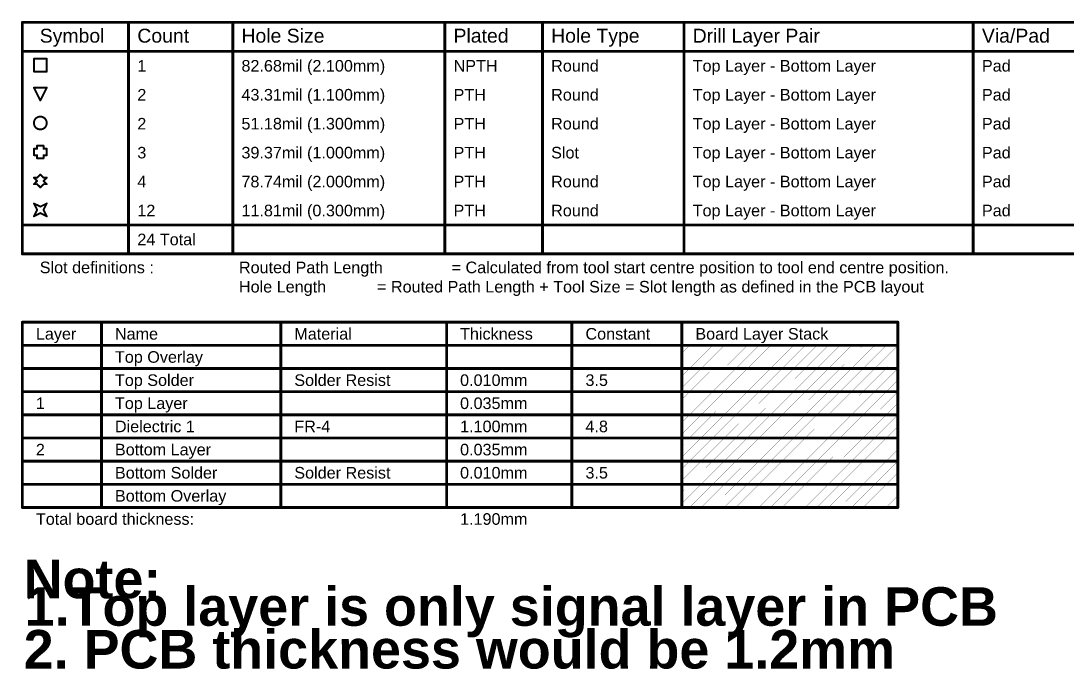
# Model space of a CAD drawing. Header units: inches. Extents: x -5 to 433, y -20 to 71.
# Drawn here: x 100.3 to 238.1, y -20.1 to 65.2 of the extents above; entities that cross this region are included whole.
import ezdxf

# ---------------------------------------------------------------- set-up
doc = ezdxf.new("R2010")
doc.units = ezdxf.units.IN
doc.layers.add('Drill Drawing', color=1, linetype='Continuous')
doc.layers.add('Fabrication', color=76, linetype='Continuous')
doc.styles.add('Arial', font='', dxfattribs={"height": 0.2})
doc.styles.add('Arial_Bold', font='', dxfattribs={"height": 0.2})
doc.styles.get('Arial').set_extended_font_data('Arial')
doc.styles.get('Arial_Bold').set_extended_font_data('Arial', bold=True)

msp = doc.modelspace()

# ---------------------------------------------------------------- linework, layer by layer
at = {"layer": 'Drill Drawing'}
for points, const_width in [([(100.52, 65), (432.96, 65)], 0.381), ([(100.52, 34.52), (100.52, 65)], 0.381), ([(114.51, 34.52), (114.51, 65)], 0.381), ([(128.23, 34.52), (128.23, 65)], 0.381), ([(156.16, 34.52), (156.16, 65)], 0.381), ([(169.01, 34.52), (169.01, 65)], 0.381), ([(187.64, 34.52), (187.64, 65)], 0.381), ([(225.73, 34.52), (225.73, 65)], 0.381), ([(100.52, 61.19), (432.96, 61.19)], 0.381), ([(102.04, 60.21), (103.73, 60.21)], 0.254), ([(102.04, 58.52), (102.04, 60.21)], 0.254), ([(103.73, 58.52), (103.73, 60.21)], 0.254), ([(102.04, 58.52), (103.73, 58.52)], 0.254), ([(102.04, 56.4), (103.73, 56.4)], 0.254), ([(102.04, 56.4), (102.89, 54.71)], 0.254), ([(102.89, 54.71), (103.73, 56.4)], 0.254), ([(102.04, 47.51), (102.04, 48.36)], 0.254), ([(102.04, 48.36), (102.46, 48.36)], 0.254), ([(102.46, 48.36), (102.46, 48.78)], 0.254), ([(102.46, 48.78), (103.31, 48.78)], 0.254), ([(103.31, 48.36), (103.31, 48.78)], 0.254), ([(103.31, 48.36), (103.73, 48.36)], 0.254), ([(103.73, 47.51), (103.73, 48.36)], 0.254), ([(102.04, 47.51), (102.46, 47.51)], 0.254), ([(102.46, 47.09), (102.46, 47.51)], 0.254), ([(102.46, 47.09), (103.31, 47.09)], 0.254), ([(103.31, 47.51), (103.73, 47.51)], 0.254), ([(103.31, 47.09), (103.31, 47.51)], 0.254), ([(102.04, 44.55), (102.46, 44.13)], 0.254), ([(102.04, 44.55), (102.46, 44.55)], 0.254), ([(102.04, 43.7), (102.46, 44.13)], 0.254), ([(102.46, 44.55), (102.89, 44.97)], 0.254), ([(102.89, 44.97), (103.31, 44.55)], 0.254), ([(103.31, 44.55), (103.73, 44.55)], 0.254), ([(103.31, 44.13), (103.73, 44.55)], 0.254), ([(103.31, 44.13), (103.73, 43.7)], 0.254), ([(102.04, 43.7), (102.46, 43.7)], 0.254), ([(102.46, 43.7), (102.89, 43.28)], 0.254), ([(102.89, 43.28), (103.31, 43.7)], 0.254), ([(103.31, 43.7), (103.73, 43.7)], 0.254), ([(102.04, 41.16), (102.89, 40.74)], 0.254), ([(102.04, 41.16), (102.46, 40.32)], 0.254), ([(102.04, 39.47), (102.46, 40.32)], 0.254), ([(102.04, 39.47), (102.89, 39.89)], 0.254), ([(102.89, 40.74), (103.73, 41.16)], 0.254), ([(102.89, 39.89), (103.73, 39.47)], 0.254), ([(103.31, 40.32), (103.73, 41.16)], 0.254), ([(103.31, 40.32), (103.73, 39.47)], 0.254), ([(100.52, 38.33), (432.96, 38.33)], 0.381), ([(100.52, 34.52), (432.96, 34.52)], 0.381)]:
    msp.add_lwpolyline(points, dxfattribs=dict(at, const_width=const_width))
for points, const_width in [([(100.43, 65, 1), (100.62, 65, 1)], 0.191), ([(100.43, 65, 1), (100.62, 65, 1)], 0.191), ([(114.42, 65, 1), (114.61, 65, 1)], 0.191), ([(128.13, 65, 1), (128.32, 65, 1)], 0.191), ([(156.06, 65, 1), (156.25, 65, 1)], 0.191), ([(168.91, 65, 1), (169.1, 65, 1)], 0.191), ([(187.55, 65, 1), (187.74, 65, 1)], 0.191), ([(225.64, 65, 1), (225.83, 65, 1)], 0.191), ([(100.43, 61.19, 1), (100.62, 61.19, 1)], 0.191), ([(101.98, 60.21, 1), (102.1, 60.21, 1)], 0.127), ([(101.98, 60.21, 1), (102.1, 60.21, 1)], 0.127), ([(103.67, 60.21, 1), (103.8, 60.21, 1)], 0.127), ([(103.67, 60.21, 1), (103.8, 60.21, 1)], 0.127), ([(101.98, 58.52, 1), (102.1, 58.52, 1)], 0.127), ([(101.98, 58.52, 1), (102.1, 58.52, 1)], 0.127), ([(103.67, 58.52, 1), (103.8, 58.52, 1)], 0.127), ([(103.67, 58.52, 1), (103.8, 58.52, 1)], 0.127), ([(101.98, 56.4, 1), (102.1, 56.4, 1)], 0.127), ([(101.98, 56.4, 1), (102.1, 56.4, 1)], 0.127), ([(103.67, 56.4, 1), (103.8, 56.4, 1)], 0.127), ([(103.67, 56.4, 1), (103.8, 56.4, 1)], 0.127), ([(102.82, 54.71, 1), (102.95, 54.71, 1)], 0.127), ([(102.82, 54.71, 1), (102.95, 54.71, 1)], 0.127), ([(103.73, 51.75, 1), (102.04, 51.75, 1)], 0.254), ([(101.98, 51.75, 1), (102.1, 51.75, 1)], 0.127), ([(103.67, 51.75, 1), (103.8, 51.75, 1)], 0.127), ([(101.98, 48.36, 1), (102.1, 48.36, 1)], 0.127), ([(101.98, 48.36, 1), (102.1, 48.36, 1)], 0.127), ([(102.4, 48.78, 1), (102.53, 48.78, 1)], 0.127), ([(102.4, 48.78, 1), (102.53, 48.78, 1)], 0.127), ([(102.4, 48.36, 1), (102.53, 48.36, 1)], 0.127), ([(102.4, 48.36, 1), (102.53, 48.36, 1)], 0.127), ([(103.25, 48.78, 1), (103.37, 48.78, 1)], 0.127), ([(103.25, 48.78, 1), (103.37, 48.78, 1)], 0.127), ([(103.25, 48.36, 1), (103.37, 48.36, 1)], 0.127), ([(103.25, 48.36, 1), (103.37, 48.36, 1)], 0.127), ([(103.67, 48.36, 1), (103.8, 48.36, 1)], 0.127), ([(103.67, 48.36, 1), (103.8, 48.36, 1)], 0.127), ([(101.98, 47.51, 1), (102.1, 47.51, 1)], 0.127), ([(101.98, 47.51, 1), (102.1, 47.51, 1)], 0.127), ([(102.4, 47.51, 1), (102.53, 47.51, 1)], 0.127), ([(102.4, 47.51, 1), (102.53, 47.51, 1)], 0.127), ([(102.4, 47.09, 1), (102.53, 47.09, 1)], 0.127), ([(102.4, 47.09, 1), (102.53, 47.09, 1)], 0.127), ([(103.25, 47.51, 1), (103.37, 47.51, 1)], 0.127), ([(103.25, 47.51, 1), (103.37, 47.51, 1)], 0.127), ([(103.25, 47.09, 1), (103.37, 47.09, 1)], 0.127), ([(103.25, 47.09, 1), (103.37, 47.09, 1)], 0.127), ([(103.67, 47.51, 1), (103.8, 47.51, 1)], 0.127), ([(103.67, 47.51, 1), (103.8, 47.51, 1)], 0.127), ([(101.98, 44.55, 1), (102.1, 44.55, 1)], 0.127), ([(101.98, 44.55, 1), (102.1, 44.55, 1)], 0.127), ([(102.4, 44.55, 1), (102.53, 44.55, 1)], 0.127), ([(102.4, 44.55, 1), (102.53, 44.55, 1)], 0.127), ([(102.4, 44.13, 1), (102.53, 44.13, 1)], 0.127), ([(102.4, 44.13, 1), (102.53, 44.13, 1)], 0.127), ([(102.82, 44.97, 1), (102.95, 44.97, 1)], 0.127), ([(102.82, 44.97, 1), (102.95, 44.97, 1)], 0.127), ([(103.25, 44.55, 1), (103.37, 44.55, 1)], 0.127), ([(103.25, 44.55, 1), (103.37, 44.55, 1)], 0.127), ([(103.25, 44.13, 1), (103.37, 44.13, 1)], 0.127), ([(103.25, 44.13, 1), (103.37, 44.13, 1)], 0.127), ([(103.67, 44.55, 1), (103.8, 44.55, 1)], 0.127), ([(103.67, 44.55, 1), (103.8, 44.55, 1)], 0.127), ([(101.98, 43.7, 1), (102.1, 43.7, 1)], 0.127), ([(101.98, 43.7, 1), (102.1, 43.7, 1)], 0.127), ([(102.4, 43.7, 1), (102.53, 43.7, 1)], 0.127), ([(102.4, 43.7, 1), (102.53, 43.7, 1)], 0.127), ([(102.82, 43.28, 1), (102.95, 43.28, 1)], 0.127), ([(102.82, 43.28, 1), (102.95, 43.28, 1)], 0.127), ([(103.25, 43.7, 1), (103.37, 43.7, 1)], 0.127), ([(103.25, 43.7, 1), (103.37, 43.7, 1)], 0.127), ([(103.67, 43.7, 1), (103.8, 43.7, 1)], 0.127), ([(103.67, 43.7, 1), (103.8, 43.7, 1)], 0.127), ([(101.98, 41.16, 1), (102.1, 41.16, 1)], 0.127), ([(101.98, 41.16, 1), (102.1, 41.16, 1)], 0.127), ([(102.4, 40.32, 1), (102.53, 40.32, 1)], 0.127), ([(102.4, 40.32, 1), (102.53, 40.32, 1)], 0.127), ([(102.82, 40.74, 1), (102.95, 40.74, 1)], 0.127), ([(102.82, 40.74, 1), (102.95, 40.74, 1)], 0.127), ([(102.82, 39.89, 1), (102.95, 39.89, 1)], 0.127), ([(102.82, 39.89, 1), (102.95, 39.89, 1)], 0.127), ([(103.25, 40.32, 1), (103.37, 40.32, 1)], 0.127), ([(103.25, 40.32, 1), (103.37, 40.32, 1)], 0.127), ([(103.67, 41.16, 1), (103.8, 41.16, 1)], 0.127), ([(103.67, 41.16, 1), (103.8, 41.16, 1)], 0.127), ([(101.98, 39.47, 1), (102.1, 39.47, 1)], 0.127), ([(101.98, 39.47, 1), (102.1, 39.47, 1)], 0.127), ([(103.67, 39.47, 1), (103.8, 39.47, 1)], 0.127), ([(103.67, 39.47, 1), (103.8, 39.47, 1)], 0.127), ([(100.43, 38.33, 1), (100.62, 38.33, 1)], 0.191), ([(100.43, 34.52, 1), (100.62, 34.52, 1)], 0.191), ([(100.43, 34.52, 1), (100.62, 34.52, 1)], 0.191), ([(114.42, 34.52, 1), (114.61, 34.52, 1)], 0.191), ([(128.13, 34.52, 1), (128.32, 34.52, 1)], 0.191), ([(156.06, 34.52, 1), (156.25, 34.52, 1)], 0.191), ([(168.91, 34.52, 1), (169.1, 34.52, 1)], 0.191), ([(187.55, 34.52, 1), (187.74, 34.52, 1)], 0.191), ([(225.64, 34.52, 1), (225.83, 34.52, 1)], 0.191)]:
    msp.add_lwpolyline(points, format="xyb", close=True, dxfattribs=dict(at, const_width=const_width))
at = {"layer": 'Fabrication'}
for points, const_width in [([(100.52, 25.53), (215.81, 25.53)], 0.381), ([(100.52, 1.14), (100.52, 25.53)], 0.381), ([(110.93, 1.14), (110.93, 25.53)], 0.381), ([(134.55, 1.14), (134.55, 25.53)], 0.381), ([(156.39, 1.14), (156.39, 25.53)], 0.381), ([(172.89, 1.14), (172.89, 25.53)], 0.381), ([(187.37, 1.14), (187.37, 25.53)], 0.381), ([(215.81, 1.14), (215.81, 25.53)], 0.381), ([(100.52, 22.48), (215.81, 22.48)], 0.381), ([(187.37, 19.95), (189.9, 22.48)], 0.0254), ([(187.37, 21.47), (188.37, 22.48)], 0.0254), ([(188.37, 19.43), (191.42, 22.48)], 0.0254), ([(189.9, 19.43), (192.95, 22.48)], 0.0254), ([(191.42, 19.43), (194.47, 22.48)], 0.0254), ([(192.95, 19.43), (195.99, 22.48)], 0.0254), ([(194.47, 19.43), (197.52, 22.48)], 0.0254), ([(195.99, 19.43), (199.04, 22.48)], 0.0254), ([(197.52, 19.43), (200.57, 22.48)], 0.0254), ([(199.04, 19.43), (202.09, 22.48)], 0.0254), ([(200.57, 19.43), (203.61, 22.48)], 0.0254), ([(202.09, 19.43), (205.14, 22.48)], 0.0254), ([(203.61, 19.43), (206.66, 22.48)], 0.0254), ([(205.14, 19.43), (208.19, 22.48)], 0.0254), ([(206.66, 19.43), (209.71, 22.48)], 0.0254), ([(208.19, 19.43), (211.23, 22.48)], 0.0254), ([(209.71, 19.43), (212.76, 22.48)], 0.0254), ([(211.23, 19.43), (214.28, 22.48)], 0.0254), ([(212.76, 19.43), (215.81, 22.48)], 0.0254), ([(214.28, 19.43), (215.81, 20.95)], 0.0254), ([(100.52, 19.43), (110.93, 19.43)], 0.381), ([(110.93, 19.43), (134.55, 19.43)], 0.381), ([(134.55, 19.43), (156.39, 19.43)], 0.381), ([(156.39, 19.43), (172.89, 19.43)], 0.381), ([(172.89, 19.43), (187.37, 19.43)], 0.381), ([(187.37, 19.43), (215.81, 19.43)], 0.381), ([(187.37, 16.9), (189.9, 19.43)], 0.0254), ([(187.37, 18.42), (188.37, 19.43)], 0.0254), ([(188.37, 16.38), (191.42, 19.43)], 0.0254), ([(189.9, 16.38), (192.95, 19.43)], 0.0254), ([(191.42, 16.38), (194.47, 19.43)], 0.0254), ([(192.95, 16.38), (195.99, 19.43)], 0.0254), ([(194.47, 16.38), (197.52, 19.43)], 0.0254), ([(195.99, 16.38), (199.04, 19.43)], 0.0254), ([(197.52, 16.38), (200.57, 19.43)], 0.0254), ([(199.04, 16.38), (202.09, 19.43)], 0.0254), ([(200.57, 16.38), (203.61, 19.43)], 0.0254), ([(202.09, 16.38), (205.14, 19.43)], 0.0254), ([(203.61, 16.38), (206.66, 19.43)], 0.0254), ([(205.14, 16.38), (208.19, 19.43)], 0.0254), ([(206.66, 16.38), (209.71, 19.43)], 0.0254), ([(208.19, 16.38), (211.23, 19.43)], 0.0254), ([(209.71, 16.38), (212.76, 19.43)], 0.0254), ([(211.23, 16.38), (214.28, 19.43)], 0.0254), ([(212.76, 16.38), (215.81, 19.43)], 0.0254), ([(214.28, 16.38), (215.81, 17.91)], 0.0254), ([(100.52, 16.38), (110.93, 16.38)], 0.381), ([(110.93, 16.38), (134.55, 16.38)], 0.381), ([(134.55, 16.38), (156.39, 16.38)], 0.381), ([(156.39, 16.38), (172.89, 16.38)], 0.381), ([(172.89, 16.38), (187.37, 16.38)], 0.381), ([(187.37, 16.38), (215.81, 16.38)], 0.381), ([(187.37, 13.85), (189.9, 16.38)], 0.0254), ([(187.37, 15.38), (188.37, 16.38)], 0.0254), ([(188.37, 13.34), (191.42, 16.38)], 0.0254), ([(189.9, 13.34), (192.95, 16.38)], 0.0254), ([(191.42, 13.34), (194.47, 16.38)], 0.0254), ([(192.95, 13.34), (195.99, 16.38)], 0.0254), ([(194.47, 13.34), (197.52, 16.38)], 0.0254), ([(195.99, 13.34), (199.04, 16.38)], 0.0254), ([(197.52, 13.34), (200.57, 16.38)], 0.0254), ([(199.04, 13.34), (202.09, 16.38)], 0.0254), ([(200.57, 13.34), (203.61, 16.38)], 0.0254), ([(202.09, 13.34), (205.14, 16.38)], 0.0254), ([(203.61, 13.34), (206.66, 16.38)], 0.0254), ([(205.14, 13.34), (208.19, 16.38)], 0.0254), ([(206.66, 13.34), (209.71, 16.38)], 0.0254), ([(208.19, 13.34), (211.23, 16.38)], 0.0254), ([(209.71, 13.34), (212.76, 16.38)], 0.0254), ([(211.23, 13.34), (214.28, 16.38)], 0.0254), ([(212.76, 13.34), (215.81, 16.38)], 0.0254), ([(214.28, 13.34), (215.81, 14.86)], 0.0254), ([(100.52, 13.34), (110.93, 13.34)], 0.381), ([(110.93, 13.34), (134.55, 13.34)], 0.381), ([(134.55, 13.34), (156.39, 13.34)], 0.381), ([(156.39, 13.34), (172.89, 13.34)], 0.381), ([(172.89, 13.34), (187.37, 13.34)], 0.381), ([(187.37, 13.34), (215.81, 13.34)], 0.381), ([(187.37, 10.8), (189.9, 13.34)], 0.0254), ([(187.37, 12.33), (188.37, 13.34)], 0.0254), ([(188.37, 10.29), (191.42, 13.34)], 0.0254), ([(189.9, 10.29), (192.95, 13.34)], 0.0254), ([(191.42, 10.29), (194.47, 13.34)], 0.0254), ([(192.95, 10.29), (195.99, 13.34)], 0.0254), ([(194.47, 10.29), (197.52, 13.34)], 0.0254), ([(195.99, 10.29), (199.04, 13.34)], 0.0254), ([(197.52, 10.29), (200.57, 13.34)], 0.0254), ([(199.04, 10.29), (202.09, 13.34)], 0.0254), ([(200.57, 10.29), (203.61, 13.34)], 0.0254), ([(202.09, 10.29), (205.14, 13.34)], 0.0254), ([(203.61, 10.29), (206.66, 13.34)], 0.0254), ([(205.14, 10.29), (208.19, 13.34)], 0.0254), ([(206.66, 10.29), (209.71, 13.34)], 0.0254), ([(208.19, 10.29), (211.23, 13.34)], 0.0254), ([(209.71, 10.29), (212.76, 13.34)], 0.0254), ([(211.23, 10.29), (214.28, 13.34)], 0.0254), ([(212.76, 10.29), (215.81, 13.34)], 0.0254), ([(214.28, 10.29), (215.81, 11.81)], 0.0254), ([(100.52, 10.29), (110.93, 10.29)], 0.381), ([(110.93, 10.29), (134.55, 10.29)], 0.381), ([(134.55, 10.29), (156.39, 10.29)], 0.381), ([(156.39, 10.29), (172.89, 10.29)], 0.381), ([(172.89, 10.29), (187.37, 10.29)], 0.381), ([(187.37, 10.29), (215.81, 10.29)], 0.381), ([(187.37, 7.76), (189.9, 10.29)], 0.0254), ([(187.37, 9.28), (188.37, 10.29)], 0.0254), ([(188.37, 7.24), (191.42, 10.29)], 0.0254), ([(189.9, 7.24), (192.95, 10.29)], 0.0254), ([(191.42, 7.24), (194.47, 10.29)], 0.0254), ([(192.95, 7.24), (195.99, 10.29)], 0.0254), ([(194.47, 7.24), (197.52, 10.29)], 0.0254), ([(195.99, 7.24), (199.04, 10.29)], 0.0254), ([(197.52, 7.24), (200.57, 10.29)], 0.0254), ([(199.04, 7.24), (202.09, 10.29)], 0.0254), ([(200.57, 7.24), (203.61, 10.29)], 0.0254), ([(202.09, 7.24), (205.14, 10.29)], 0.0254), ([(203.61, 7.24), (206.66, 10.29)], 0.0254), ([(205.14, 7.24), (208.19, 10.29)], 0.0254), ([(206.66, 7.24), (209.71, 10.29)], 0.0254), ([(208.19, 7.24), (211.23, 10.29)], 0.0254), ([(209.71, 7.24), (212.76, 10.29)], 0.0254), ([(211.23, 7.24), (214.28, 10.29)], 0.0254), ([(212.76, 7.24), (215.81, 10.29)], 0.0254), ([(214.28, 7.24), (215.81, 8.76)], 0.0254), ([(100.52, 7.24), (110.93, 7.24)], 0.381), ([(110.93, 7.24), (134.55, 7.24)], 0.381), ([(134.55, 7.24), (156.39, 7.24)], 0.381), ([(156.39, 7.24), (172.89, 7.24)], 0.381), ([(172.89, 7.24), (187.37, 7.24)], 0.381), ([(187.37, 7.24), (215.81, 7.24)], 0.381), ([(187.37, 4.71), (189.9, 7.24)], 0.0254), ([(187.37, 6.23), (188.37, 7.24)], 0.0254), ([(188.37, 4.19), (191.42, 7.24)], 0.0254), ([(189.9, 4.19), (192.95, 7.24)], 0.0254), ([(191.42, 4.19), (194.47, 7.24)], 0.0254), ([(192.95, 4.19), (195.99, 7.24)], 0.0254), ([(194.47, 4.19), (197.52, 7.24)], 0.0254), ([(195.99, 4.19), (199.04, 7.24)], 0.0254), ([(197.52, 4.19), (200.57, 7.24)], 0.0254), ([(199.04, 4.19), (202.09, 7.24)], 0.0254), ([(200.57, 4.19), (203.61, 7.24)], 0.0254), ([(202.09, 4.19), (205.14, 7.24)], 0.0254), ([(203.61, 4.19), (206.66, 7.24)], 0.0254), ([(205.14, 4.19), (208.19, 7.24)], 0.0254), ([(206.66, 4.19), (209.71, 7.24)], 0.0254), ([(208.19, 4.19), (211.23, 7.24)], 0.0254), ([(209.71, 4.19), (212.76, 7.24)], 0.0254), ([(211.23, 4.19), (214.28, 7.24)], 0.0254), ([(212.76, 4.19), (215.81, 7.24)], 0.0254), ([(214.28, 4.19), (215.81, 5.71)], 0.0254), ([(100.52, 4.19), (110.93, 4.19)], 0.381), ([(110.93, 4.19), (134.55, 4.19)], 0.381), ([(134.55, 4.19), (156.39, 4.19)], 0.381), ([(156.39, 4.19), (172.89, 4.19)], 0.381), ([(172.89, 4.19), (187.37, 4.19)], 0.381), ([(187.37, 4.19), (215.81, 4.19)], 0.381), ([(187.37, 1.66), (189.9, 4.19)], 0.0254), ([(187.37, 3.18), (188.37, 4.19)], 0.0254), ([(188.37, 1.14), (191.42, 4.19)], 0.0254), ([(189.9, 1.14), (192.95, 4.19)], 0.0254), ([(191.42, 1.14), (194.47, 4.19)], 0.0254), ([(192.95, 1.14), (195.99, 4.19)], 0.0254), ([(194.47, 1.14), (197.52, 4.19)], 0.0254), ([(195.99, 1.14), (199.04, 4.19)], 0.0254), ([(197.52, 1.14), (200.57, 4.19)], 0.0254), ([(199.04, 1.14), (202.09, 4.19)], 0.0254), ([(200.57, 1.14), (203.61, 4.19)], 0.0254), ([(202.09, 1.14), (205.14, 4.19)], 0.0254), ([(203.61, 1.14), (206.66, 4.19)], 0.0254), ([(205.14, 1.14), (208.19, 4.19)], 0.0254), ([(206.66, 1.14), (209.71, 4.19)], 0.0254), ([(208.19, 1.14), (211.23, 4.19)], 0.0254), ([(209.71, 1.14), (212.76, 4.19)], 0.0254), ([(211.23, 1.14), (214.28, 4.19)], 0.0254), ([(212.76, 1.14), (215.81, 4.19)], 0.0254), ([(214.28, 1.14), (215.81, 2.67)], 0.0254), ([(100.52, 1.14), (110.93, 1.14)], 0.381), ([(110.93, 1.14), (134.55, 1.14)], 0.381), ([(134.55, 1.14), (156.39, 1.14)], 0.381), ([(156.39, 1.14), (172.89, 1.14)], 0.381), ([(172.89, 1.14), (187.37, 1.14)], 0.381), ([(187.37, 1.14), (215.81, 1.14)], 0.381)]:
    msp.add_lwpolyline(points, dxfattribs=dict(at, const_width=const_width))
for points, const_width in [([(100.43, 25.53, 1), (100.62, 25.53, 1)], 0.191), ([(100.43, 25.53, 1), (100.62, 25.53, 1)], 0.191), ([(110.84, 25.53, 1), (111.03, 25.53, 1)], 0.191), ([(134.45, 25.53, 1), (134.64, 25.53, 1)], 0.191), ([(156.29, 25.53, 1), (156.48, 25.53, 1)], 0.191), ([(172.8, 25.53, 1), (172.99, 25.53, 1)], 0.191), ([(187.27, 25.53, 1), (187.46, 25.53, 1)], 0.191), ([(215.71, 25.53, 1), (215.9, 25.53, 1)], 0.191), ([(215.71, 25.53, 1), (215.9, 25.53, 1)], 0.191), ([(100.43, 22.48, 1), (100.62, 22.48, 1)], 0.191), ([(188.37, 22.48, 1), (188.38, 22.48, 1)], 0.0127), ([(189.89, 22.48, 1), (189.9, 22.48, 1)], 0.0127), ([(191.42, 22.48, 1), (191.43, 22.48, 1)], 0.0127), ([(192.94, 22.48, 1), (192.95, 22.48, 1)], 0.0127), ([(194.46, 22.48, 1), (194.48, 22.48, 1)], 0.0127), ([(195.99, 22.48, 1), (196, 22.48, 1)], 0.0127), ([(197.51, 22.48, 1), (197.52, 22.48, 1)], 0.0127), ([(199.04, 22.48, 1), (199.05, 22.48, 1)], 0.0127), ([(200.56, 22.48, 1), (200.57, 22.48, 1)], 0.0127), ([(202.08, 22.48, 1), (202.1, 22.48, 1)], 0.0127), ([(203.61, 22.48, 1), (203.62, 22.48, 1)], 0.0127), ([(205.13, 22.48, 1), (205.14, 22.48, 1)], 0.0127), ([(206.66, 22.48, 1), (206.67, 22.48, 1)], 0.0127), ([(208.18, 22.48, 1), (208.19, 22.48, 1)], 0.0127), ([(209.7, 22.48, 1), (209.72, 22.48, 1)], 0.0127), ([(211.23, 22.48, 1), (211.24, 22.48, 1)], 0.0127), ([(212.75, 22.48, 1), (212.76, 22.48, 1)], 0.0127), ([(214.28, 22.48, 1), (214.29, 22.48, 1)], 0.0127), ([(215.71, 22.48, 1), (215.9, 22.48, 1)], 0.191), ([(215.8, 22.48, 1), (215.81, 22.48, 1)], 0.0127), ([(187.36, 21.47, 1), (187.37, 21.47, 1)], 0.0127), ([(215.8, 20.95, 1), (215.81, 20.95, 1)], 0.0127), ([(100.43, 19.43, 1), (100.62, 19.43, 1)], 0.191), ([(110.84, 19.43, 1), (111.03, 19.43, 1)], 0.191), ([(110.84, 19.43, 1), (111.03, 19.43, 1)], 0.191), ([(134.45, 19.43, 1), (134.64, 19.43, 1)], 0.191), ([(134.45, 19.43, 1), (134.64, 19.43, 1)], 0.191), ([(156.29, 19.43, 1), (156.48, 19.43, 1)], 0.191), ([(156.29, 19.43, 1), (156.48, 19.43, 1)], 0.191), ([(172.8, 19.43, 1), (172.99, 19.43, 1)], 0.191), ([(172.8, 19.43, 1), (172.99, 19.43, 1)], 0.191), ([(187.27, 19.43, 1), (187.46, 19.43, 1)], 0.191), ([(187.27, 19.43, 1), (187.46, 19.43, 1)], 0.191), ([(187.36, 19.95, 1), (187.37, 19.95, 1)], 0.0127), ([(188.37, 19.43, 1), (188.38, 19.43, 1)], 0.0127), ([(188.37, 19.43, 1), (188.38, 19.43, 1)], 0.0127), ([(189.89, 19.43, 1), (189.9, 19.43, 1)], 0.0127), ([(189.89, 19.43, 1), (189.9, 19.43, 1)], 0.0127), ([(191.42, 19.43, 1), (191.43, 19.43, 1)], 0.0127), ([(191.42, 19.43, 1), (191.43, 19.43, 1)], 0.0127), ([(192.94, 19.43, 1), (192.95, 19.43, 1)], 0.0127), ([(192.94, 19.43, 1), (192.95, 19.43, 1)], 0.0127), ([(194.46, 19.43, 1), (194.48, 19.43, 1)], 0.0127), ([(194.46, 19.43, 1), (194.48, 19.43, 1)], 0.0127), ([(195.99, 19.43, 1), (196, 19.43, 1)], 0.0127), ([(195.99, 19.43, 1), (196, 19.43, 1)], 0.0127), ([(197.51, 19.43, 1), (197.52, 19.43, 1)], 0.0127), ([(197.51, 19.43, 1), (197.52, 19.43, 1)], 0.0127), ([(199.04, 19.43, 1), (199.05, 19.43, 1)], 0.0127), ([(199.04, 19.43, 1), (199.05, 19.43, 1)], 0.0127), ([(200.56, 19.43, 1), (200.57, 19.43, 1)], 0.0127), ([(200.56, 19.43, 1), (200.57, 19.43, 1)], 0.0127), ([(202.08, 19.43, 1), (202.1, 19.43, 1)], 0.0127), ([(202.08, 19.43, 1), (202.1, 19.43, 1)], 0.0127), ([(203.61, 19.43, 1), (203.62, 19.43, 1)], 0.0127), ([(203.61, 19.43, 1), (203.62, 19.43, 1)], 0.0127), ([(205.13, 19.43, 1), (205.14, 19.43, 1)], 0.0127), ([(205.13, 19.43, 1), (205.14, 19.43, 1)], 0.0127), ([(206.66, 19.43, 1), (206.67, 19.43, 1)], 0.0127), ([(206.66, 19.43, 1), (206.67, 19.43, 1)], 0.0127), ([(208.18, 19.43, 1), (208.19, 19.43, 1)], 0.0127), ([(208.18, 19.43, 1), (208.19, 19.43, 1)], 0.0127), ([(209.7, 19.43, 1), (209.72, 19.43, 1)], 0.0127), ([(209.7, 19.43, 1), (209.72, 19.43, 1)], 0.0127), ([(211.23, 19.43, 1), (211.24, 19.43, 1)], 0.0127), ([(211.23, 19.43, 1), (211.24, 19.43, 1)], 0.0127), ([(212.75, 19.43, 1), (212.76, 19.43, 1)], 0.0127), ([(212.75, 19.43, 1), (212.76, 19.43, 1)], 0.0127), ([(214.28, 19.43, 1), (214.29, 19.43, 1)], 0.0127), ([(214.28, 19.43, 1), (214.29, 19.43, 1)], 0.0127), ([(215.71, 19.43, 1), (215.9, 19.43, 1)], 0.191), ([(215.8, 19.43, 1), (215.81, 19.43, 1)], 0.0127), ([(187.36, 18.42, 1), (187.37, 18.42, 1)], 0.0127), ([(215.8, 17.91, 1), (215.81, 17.91, 1)], 0.0127), ([(100.43, 16.38, 1), (100.62, 16.38, 1)], 0.191), ([(110.84, 16.38, 1), (111.03, 16.38, 1)], 0.191), ([(110.84, 16.38, 1), (111.03, 16.38, 1)], 0.191), ([(134.45, 16.38, 1), (134.64, 16.38, 1)], 0.191), ([(134.45, 16.38, 1), (134.64, 16.38, 1)], 0.191), ([(156.29, 16.38, 1), (156.48, 16.38, 1)], 0.191), ([(156.29, 16.38, 1), (156.48, 16.38, 1)], 0.191), ([(172.8, 16.38, 1), (172.99, 16.38, 1)], 0.191), ([(172.8, 16.38, 1), (172.99, 16.38, 1)], 0.191), ([(187.27, 16.38, 1), (187.46, 16.38, 1)], 0.191), ([(187.27, 16.38, 1), (187.46, 16.38, 1)], 0.191), ([(187.36, 16.9, 1), (187.37, 16.9, 1)], 0.0127), ([(215.71, 16.38, 1), (215.9, 16.38, 1)], 0.191), ([(187.36, 15.38, 1), (187.37, 15.38, 1)], 0.0127), ([(188.37, 16.38, 1), (188.38, 16.38, 1)], 0.0127), ([(188.37, 16.38, 1), (188.38, 16.38, 1)], 0.0127), ([(189.89, 16.38, 1), (189.9, 16.38, 1)], 0.0127), ([(189.89, 16.38, 1), (189.9, 16.38, 1)], 0.0127), ([(191.42, 16.38, 1), (191.43, 16.38, 1)], 0.0127), ([(191.42, 16.38, 1), (191.43, 16.38, 1)], 0.0127), ([(192.94, 16.38, 1), (192.95, 16.38, 1)], 0.0127), ([(192.94, 16.38, 1), (192.95, 16.38, 1)], 0.0127), ([(194.46, 16.38, 1), (194.48, 16.38, 1)], 0.0127), ([(194.46, 16.38, 1), (194.48, 16.38, 1)], 0.0127), ([(195.99, 16.38, 1), (196, 16.38, 1)], 0.0127), ([(195.99, 16.38, 1), (196, 16.38, 1)], 0.0127), ([(197.51, 16.38, 1), (197.52, 16.38, 1)], 0.0127), ([(197.51, 16.38, 1), (197.52, 16.38, 1)], 0.0127), ([(199.04, 16.38, 1), (199.05, 16.38, 1)], 0.0127), ([(199.04, 16.38, 1), (199.05, 16.38, 1)], 0.0127), ([(200.56, 16.38, 1), (200.57, 16.38, 1)], 0.0127), ([(200.56, 16.38, 1), (200.57, 16.38, 1)], 0.0127), ([(202.08, 16.38, 1), (202.1, 16.38, 1)], 0.0127), ([(202.08, 16.38, 1), (202.1, 16.38, 1)], 0.0127), ([(203.61, 16.38, 1), (203.62, 16.38, 1)], 0.0127), ([(203.61, 16.38, 1), (203.62, 16.38, 1)], 0.0127), ([(205.13, 16.38, 1), (205.14, 16.38, 1)], 0.0127), ([(205.13, 16.38, 1), (205.14, 16.38, 1)], 0.0127), ([(206.66, 16.38, 1), (206.67, 16.38, 1)], 0.0127), ([(206.66, 16.38, 1), (206.67, 16.38, 1)], 0.0127), ([(208.18, 16.38, 1), (208.19, 16.38, 1)], 0.0127), ([(208.18, 16.38, 1), (208.19, 16.38, 1)], 0.0127), ([(209.7, 16.38, 1), (209.72, 16.38, 1)], 0.0127), ([(209.7, 16.38, 1), (209.72, 16.38, 1)], 0.0127), ([(211.23, 16.38, 1), (211.24, 16.38, 1)], 0.0127), ([(211.23, 16.38, 1), (211.24, 16.38, 1)], 0.0127), ([(212.75, 16.38, 1), (212.76, 16.38, 1)], 0.0127), ([(212.75, 16.38, 1), (212.76, 16.38, 1)], 0.0127), ([(214.28, 16.38, 1), (214.29, 16.38, 1)], 0.0127), ([(214.28, 16.38, 1), (214.29, 16.38, 1)], 0.0127), ([(215.8, 16.38, 1), (215.81, 16.38, 1)], 0.0127), ([(187.36, 13.85, 1), (187.37, 13.85, 1)], 0.0127), ([(215.8, 14.86, 1), (215.81, 14.86, 1)], 0.0127), ([(100.43, 13.34, 1), (100.62, 13.34, 1)], 0.191), ([(110.84, 13.34, 1), (111.03, 13.34, 1)], 0.191), ([(110.84, 13.34, 1), (111.03, 13.34, 1)], 0.191), ([(134.45, 13.34, 1), (134.64, 13.34, 1)], 0.191), ([(134.45, 13.34, 1), (134.64, 13.34, 1)], 0.191), ([(156.29, 13.34, 1), (156.48, 13.34, 1)], 0.191), ([(156.29, 13.34, 1), (156.48, 13.34, 1)], 0.191), ([(172.8, 13.34, 1), (172.99, 13.34, 1)], 0.191), ([(172.8, 13.34, 1), (172.99, 13.34, 1)], 0.191), ([(187.27, 13.34, 1), (187.46, 13.34, 1)], 0.191), ([(187.27, 13.34, 1), (187.46, 13.34, 1)], 0.191), ([(188.37, 13.34, 1), (188.38, 13.34, 1)], 0.0127), ([(188.37, 13.34, 1), (188.38, 13.34, 1)], 0.0127), ([(189.89, 13.34, 1), (189.9, 13.34, 1)], 0.0127), ([(189.89, 13.34, 1), (189.9, 13.34, 1)], 0.0127), ([(191.42, 13.34, 1), (191.43, 13.34, 1)], 0.0127), ([(191.42, 13.34, 1), (191.43, 13.34, 1)], 0.0127), ([(192.94, 13.34, 1), (192.95, 13.34, 1)], 0.0127), ([(192.94, 13.34, 1), (192.95, 13.34, 1)], 0.0127), ([(194.46, 13.34, 1), (194.48, 13.34, 1)], 0.0127), ([(194.46, 13.34, 1), (194.48, 13.34, 1)], 0.0127), ([(195.99, 13.34, 1), (196, 13.34, 1)], 0.0127), ([(195.99, 13.34, 1), (196, 13.34, 1)], 0.0127), ([(197.51, 13.34, 1), (197.52, 13.34, 1)], 0.0127), ([(197.51, 13.34, 1), (197.52, 13.34, 1)], 0.0127), ([(199.04, 13.34, 1), (199.05, 13.34, 1)], 0.0127), ([(199.04, 13.34, 1), (199.05, 13.34, 1)], 0.0127), ([(200.56, 13.34, 1), (200.57, 13.34, 1)], 0.0127), ([(200.56, 13.34, 1), (200.57, 13.34, 1)], 0.0127), ([(202.08, 13.34, 1), (202.1, 13.34, 1)], 0.0127), ([(202.08, 13.34, 1), (202.1, 13.34, 1)], 0.0127), ([(203.61, 13.34, 1), (203.62, 13.34, 1)], 0.0127), ([(203.61, 13.34, 1), (203.62, 13.34, 1)], 0.0127), ([(205.13, 13.34, 1), (205.14, 13.34, 1)], 0.0127), ([(205.13, 13.34, 1), (205.14, 13.34, 1)], 0.0127), ([(206.66, 13.34, 1), (206.67, 13.34, 1)], 0.0127), ([(206.66, 13.34, 1), (206.67, 13.34, 1)], 0.0127), ([(208.18, 13.34, 1), (208.19, 13.34, 1)], 0.0127), ([(208.18, 13.34, 1), (208.19, 13.34, 1)], 0.0127), ([(209.7, 13.34, 1), (209.72, 13.34, 1)], 0.0127), ([(209.7, 13.34, 1), (209.72, 13.34, 1)], 0.0127), ([(211.23, 13.34, 1), (211.24, 13.34, 1)], 0.0127), ([(211.23, 13.34, 1), (211.24, 13.34, 1)], 0.0127), ([(212.75, 13.34, 1), (212.76, 13.34, 1)], 0.0127), ([(212.75, 13.34, 1), (212.76, 13.34, 1)], 0.0127), ([(214.28, 13.34, 1), (214.29, 13.34, 1)], 0.0127), ([(214.28, 13.34, 1), (214.29, 13.34, 1)], 0.0127), ([(215.71, 13.34, 1), (215.9, 13.34, 1)], 0.191), ([(215.8, 13.34, 1), (215.81, 13.34, 1)], 0.0127), ([(187.36, 12.33, 1), (187.37, 12.33, 1)], 0.0127), ([(215.8, 11.81, 1), (215.81, 11.81, 1)], 0.0127), ([(100.43, 10.29, 1), (100.62, 10.29, 1)], 0.191), ([(110.84, 10.29, 1), (111.03, 10.29, 1)], 0.191), ([(110.84, 10.29, 1), (111.03, 10.29, 1)], 0.191), ([(134.45, 10.29, 1), (134.64, 10.29, 1)], 0.191), ([(134.45, 10.29, 1), (134.64, 10.29, 1)], 0.191), ([(156.29, 10.29, 1), (156.48, 10.29, 1)], 0.191), ([(156.29, 10.29, 1), (156.48, 10.29, 1)], 0.191), ([(172.8, 10.29, 1), (172.99, 10.29, 1)], 0.191), ([(172.8, 10.29, 1), (172.99, 10.29, 1)], 0.191), ([(187.27, 10.29, 1), (187.46, 10.29, 1)], 0.191), ([(187.27, 10.29, 1), (187.46, 10.29, 1)], 0.191), ([(187.36, 10.8, 1), (187.37, 10.8, 1)], 0.0127), ([(188.37, 10.29, 1), (188.38, 10.29, 1)], 0.0127), ([(188.37, 10.29, 1), (188.38, 10.29, 1)], 0.0127), ([(189.89, 10.29, 1), (189.9, 10.29, 1)], 0.0127), ([(189.89, 10.29, 1), (189.9, 10.29, 1)], 0.0127), ([(191.42, 10.29, 1), (191.43, 10.29, 1)], 0.0127), ([(191.42, 10.29, 1), (191.43, 10.29, 1)], 0.0127), ([(192.94, 10.29, 1), (192.95, 10.29, 1)], 0.0127), ([(192.94, 10.29, 1), (192.95, 10.29, 1)], 0.0127), ([(194.46, 10.29, 1), (194.48, 10.29, 1)], 0.0127), ([(194.46, 10.29, 1), (194.48, 10.29, 1)], 0.0127), ([(195.99, 10.29, 1), (196, 10.29, 1)], 0.0127), ([(195.99, 10.29, 1), (196, 10.29, 1)], 0.0127), ([(197.51, 10.29, 1), (197.52, 10.29, 1)], 0.0127), ([(197.51, 10.29, 1), (197.52, 10.29, 1)], 0.0127), ([(199.04, 10.29, 1), (199.05, 10.29, 1)], 0.0127), ([(199.04, 10.29, 1), (199.05, 10.29, 1)], 0.0127), ([(200.56, 10.29, 1), (200.57, 10.29, 1)], 0.0127), ([(200.56, 10.29, 1), (200.57, 10.29, 1)], 0.0127), ([(202.08, 10.29, 1), (202.1, 10.29, 1)], 0.0127), ([(202.08, 10.29, 1), (202.1, 10.29, 1)], 0.0127), ([(203.61, 10.29, 1), (203.62, 10.29, 1)], 0.0127), ([(203.61, 10.29, 1), (203.62, 10.29, 1)], 0.0127), ([(205.13, 10.29, 1), (205.14, 10.29, 1)], 0.0127), ([(205.13, 10.29, 1), (205.14, 10.29, 1)], 0.0127), ([(206.66, 10.29, 1), (206.67, 10.29, 1)], 0.0127), ([(206.66, 10.29, 1), (206.67, 10.29, 1)], 0.0127), ([(208.18, 10.29, 1), (208.19, 10.29, 1)], 0.0127), ([(208.18, 10.29, 1), (208.19, 10.29, 1)], 0.0127), ([(209.7, 10.29, 1), (209.72, 10.29, 1)], 0.0127), ([(209.7, 10.29, 1), (209.72, 10.29, 1)], 0.0127), ([(211.23, 10.29, 1), (211.24, 10.29, 1)], 0.0127), ([(211.23, 10.29, 1), (211.24, 10.29, 1)], 0.0127), ([(212.75, 10.29, 1), (212.76, 10.29, 1)], 0.0127), ([(212.75, 10.29, 1), (212.76, 10.29, 1)], 0.0127), ([(214.28, 10.29, 1), (214.29, 10.29, 1)], 0.0127), ([(214.28, 10.29, 1), (214.29, 10.29, 1)], 0.0127), ([(215.71, 10.29, 1), (215.9, 10.29, 1)], 0.191), ([(215.8, 10.29, 1), (215.81, 10.29, 1)], 0.0127), ([(187.36, 9.28, 1), (187.37, 9.28, 1)], 0.0127), ([(215.8, 8.76, 1), (215.81, 8.76, 1)], 0.0127), ([(100.43, 7.24, 1), (100.62, 7.24, 1)], 0.191), ([(110.84, 7.24, 1), (111.03, 7.24, 1)], 0.191), ([(110.84, 7.24, 1), (111.03, 7.24, 1)], 0.191), ([(134.45, 7.24, 1), (134.64, 7.24, 1)], 0.191), ([(134.45, 7.24, 1), (134.64, 7.24, 1)], 0.191), ([(156.29, 7.24, 1), (156.48, 7.24, 1)], 0.191), ([(156.29, 7.24, 1), (156.48, 7.24, 1)], 0.191), ([(172.8, 7.24, 1), (172.99, 7.24, 1)], 0.191), ([(172.8, 7.24, 1), (172.99, 7.24, 1)], 0.191), ([(187.27, 7.24, 1), (187.46, 7.24, 1)], 0.191), ([(187.27, 7.24, 1), (187.46, 7.24, 1)], 0.191), ([(187.36, 7.76, 1), (187.37, 7.76, 1)], 0.0127), ([(188.37, 7.24, 1), (188.38, 7.24, 1)], 0.0127), ([(188.37, 7.24, 1), (188.38, 7.24, 1)], 0.0127), ([(189.89, 7.24, 1), (189.9, 7.24, 1)], 0.0127), ([(189.89, 7.24, 1), (189.9, 7.24, 1)], 0.0127), ([(191.42, 7.24, 1), (191.43, 7.24, 1)], 0.0127), ([(191.42, 7.24, 1), (191.43, 7.24, 1)], 0.0127), ([(192.94, 7.24, 1), (192.95, 7.24, 1)], 0.0127), ([(192.94, 7.24, 1), (192.95, 7.24, 1)], 0.0127), ([(194.46, 7.24, 1), (194.48, 7.24, 1)], 0.0127), ([(194.46, 7.24, 1), (194.48, 7.24, 1)], 0.0127), ([(195.99, 7.24, 1), (196, 7.24, 1)], 0.0127), ([(195.99, 7.24, 1), (196, 7.24, 1)], 0.0127), ([(197.51, 7.24, 1), (197.52, 7.24, 1)], 0.0127), ([(197.51, 7.24, 1), (197.52, 7.24, 1)], 0.0127), ([(199.04, 7.24, 1), (199.05, 7.24, 1)], 0.0127), ([(199.04, 7.24, 1), (199.05, 7.24, 1)], 0.0127), ([(200.56, 7.24, 1), (200.57, 7.24, 1)], 0.0127), ([(200.56, 7.24, 1), (200.57, 7.24, 1)], 0.0127), ([(202.08, 7.24, 1), (202.1, 7.24, 1)], 0.0127), ([(202.08, 7.24, 1), (202.1, 7.24, 1)], 0.0127), ([(203.61, 7.24, 1), (203.62, 7.24, 1)], 0.0127), ([(203.61, 7.24, 1), (203.62, 7.24, 1)], 0.0127), ([(205.13, 7.24, 1), (205.14, 7.24, 1)], 0.0127), ([(205.13, 7.24, 1), (205.14, 7.24, 1)], 0.0127), ([(206.66, 7.24, 1), (206.67, 7.24, 1)], 0.0127), ([(206.66, 7.24, 1), (206.67, 7.24, 1)], 0.0127), ([(208.18, 7.24, 1), (208.19, 7.24, 1)], 0.0127), ([(208.18, 7.24, 1), (208.19, 7.24, 1)], 0.0127), ([(209.7, 7.24, 1), (209.72, 7.24, 1)], 0.0127), ([(209.7, 7.24, 1), (209.72, 7.24, 1)], 0.0127), ([(211.23, 7.24, 1), (211.24, 7.24, 1)], 0.0127), ([(211.23, 7.24, 1), (211.24, 7.24, 1)], 0.0127), ([(212.75, 7.24, 1), (212.76, 7.24, 1)], 0.0127), ([(212.75, 7.24, 1), (212.76, 7.24, 1)], 0.0127), ([(214.28, 7.24, 1), (214.29, 7.24, 1)], 0.0127), ([(214.28, 7.24, 1), (214.29, 7.24, 1)], 0.0127), ([(215.71, 7.24, 1), (215.9, 7.24, 1)], 0.191), ([(215.8, 7.24, 1), (215.81, 7.24, 1)], 0.0127), ([(187.36, 6.23, 1), (187.37, 6.23, 1)], 0.0127), ([(215.8, 5.71, 1), (215.81, 5.71, 1)], 0.0127), ([(100.43, 4.19, 1), (100.62, 4.19, 1)], 0.191), ([(110.84, 4.19, 1), (111.03, 4.19, 1)], 0.191), ([(110.84, 4.19, 1), (111.03, 4.19, 1)], 0.191), ([(134.45, 4.19, 1), (134.64, 4.19, 1)], 0.191), ([(134.45, 4.19, 1), (134.64, 4.19, 1)], 0.191), ([(156.29, 4.19, 1), (156.48, 4.19, 1)], 0.191), ([(156.29, 4.19, 1), (156.48, 4.19, 1)], 0.191), ([(172.8, 4.19, 1), (172.99, 4.19, 1)], 0.191), ([(172.8, 4.19, 1), (172.99, 4.19, 1)], 0.191), ([(187.27, 4.19, 1), (187.46, 4.19, 1)], 0.191), ([(187.27, 4.19, 1), (187.46, 4.19, 1)], 0.191), ([(187.36, 4.71, 1), (187.37, 4.71, 1)], 0.0127), ([(188.37, 4.19, 1), (188.38, 4.19, 1)], 0.0127), ([(188.37, 4.19, 1), (188.38, 4.19, 1)], 0.0127), ([(189.89, 4.19, 1), (189.9, 4.19, 1)], 0.0127), ([(189.89, 4.19, 1), (189.9, 4.19, 1)], 0.0127), ([(191.42, 4.19, 1), (191.43, 4.19, 1)], 0.0127), ([(191.42, 4.19, 1), (191.43, 4.19, 1)], 0.0127), ([(192.94, 4.19, 1), (192.95, 4.19, 1)], 0.0127), ([(192.94, 4.19, 1), (192.95, 4.19, 1)], 0.0127), ([(194.46, 4.19, 1), (194.48, 4.19, 1)], 0.0127), ([(194.46, 4.19, 1), (194.48, 4.19, 1)], 0.0127), ([(195.99, 4.19, 1), (196, 4.19, 1)], 0.0127), ([(195.99, 4.19, 1), (196, 4.19, 1)], 0.0127), ([(197.51, 4.19, 1), (197.52, 4.19, 1)], 0.0127), ([(197.51, 4.19, 1), (197.52, 4.19, 1)], 0.0127), ([(199.04, 4.19, 1), (199.05, 4.19, 1)], 0.0127), ([(199.04, 4.19, 1), (199.05, 4.19, 1)], 0.0127), ([(200.56, 4.19, 1), (200.57, 4.19, 1)], 0.0127), ([(200.56, 4.19, 1), (200.57, 4.19, 1)], 0.0127), ([(202.08, 4.19, 1), (202.1, 4.19, 1)], 0.0127), ([(202.08, 4.19, 1), (202.1, 4.19, 1)], 0.0127), ([(203.61, 4.19, 1), (203.62, 4.19, 1)], 0.0127), ([(203.61, 4.19, 1), (203.62, 4.19, 1)], 0.0127), ([(205.13, 4.19, 1), (205.14, 4.19, 1)], 0.0127), ([(205.13, 4.19, 1), (205.14, 4.19, 1)], 0.0127), ([(206.66, 4.19, 1), (206.67, 4.19, 1)], 0.0127), ([(206.66, 4.19, 1), (206.67, 4.19, 1)], 0.0127), ([(208.18, 4.19, 1), (208.19, 4.19, 1)], 0.0127), ([(208.18, 4.19, 1), (208.19, 4.19, 1)], 0.0127), ([(209.7, 4.19, 1), (209.72, 4.19, 1)], 0.0127), ([(209.7, 4.19, 1), (209.72, 4.19, 1)], 0.0127), ([(211.23, 4.19, 1), (211.24, 4.19, 1)], 0.0127), ([(211.23, 4.19, 1), (211.24, 4.19, 1)], 0.0127), ([(212.75, 4.19, 1), (212.76, 4.19, 1)], 0.0127), ([(212.75, 4.19, 1), (212.76, 4.19, 1)], 0.0127), ([(214.28, 4.19, 1), (214.29, 4.19, 1)], 0.0127), ([(214.28, 4.19, 1), (214.29, 4.19, 1)], 0.0127), ([(215.71, 4.19, 1), (215.9, 4.19, 1)], 0.191), ([(215.8, 4.19, 1), (215.81, 4.19, 1)], 0.0127), ([(187.36, 3.18, 1), (187.37, 3.18, 1)], 0.0127), ([(187.36, 1.66, 1), (187.37, 1.66, 1)], 0.0127), ([(215.8, 2.67, 1), (215.81, 2.67, 1)], 0.0127), ([(100.43, 1.14, 1), (100.62, 1.14, 1)], 0.191), ([(100.43, 1.14, 1), (100.62, 1.14, 1)], 0.191), ([(110.84, 1.14, 1), (111.03, 1.14, 1)], 0.191), ([(110.84, 1.14, 1), (111.03, 1.14, 1)], 0.191), ([(110.84, 1.14, 1), (111.03, 1.14, 1)], 0.191), ([(134.45, 1.14, 1), (134.64, 1.14, 1)], 0.191), ([(134.45, 1.14, 1), (134.64, 1.14, 1)], 0.191), ([(134.45, 1.14, 1), (134.64, 1.14, 1)], 0.191), ([(156.29, 1.14, 1), (156.48, 1.14, 1)], 0.191), ([(156.29, 1.14, 1), (156.48, 1.14, 1)], 0.191), ([(156.29, 1.14, 1), (156.48, 1.14, 1)], 0.191), ([(172.8, 1.14, 1), (172.99, 1.14, 1)], 0.191), ([(172.8, 1.14, 1), (172.99, 1.14, 1)], 0.191), ([(172.8, 1.14, 1), (172.99, 1.14, 1)], 0.191), ([(187.27, 1.14, 1), (187.46, 1.14, 1)], 0.191), ([(187.27, 1.14, 1), (187.46, 1.14, 1)], 0.191), ([(187.27, 1.14, 1), (187.46, 1.14, 1)], 0.191), ([(188.37, 1.14, 1), (188.38, 1.14, 1)], 0.0127), ([(189.89, 1.14, 1), (189.9, 1.14, 1)], 0.0127), ([(191.42, 1.14, 1), (191.43, 1.14, 1)], 0.0127), ([(192.94, 1.14, 1), (192.95, 1.14, 1)], 0.0127), ([(194.46, 1.14, 1), (194.48, 1.14, 1)], 0.0127), ([(195.99, 1.14, 1), (196, 1.14, 1)], 0.0127), ([(197.51, 1.14, 1), (197.52, 1.14, 1)], 0.0127), ([(199.04, 1.14, 1), (199.05, 1.14, 1)], 0.0127), ([(200.56, 1.14, 1), (200.57, 1.14, 1)], 0.0127), ([(202.08, 1.14, 1), (202.1, 1.14, 1)], 0.0127), ([(203.61, 1.14, 1), (203.62, 1.14, 1)], 0.0127), ([(205.13, 1.14, 1), (205.14, 1.14, 1)], 0.0127), ([(206.66, 1.14, 1), (206.67, 1.14, 1)], 0.0127), ([(208.18, 1.14, 1), (208.19, 1.14, 1)], 0.0127), ([(209.7, 1.14, 1), (209.72, 1.14, 1)], 0.0127), ([(211.23, 1.14, 1), (211.24, 1.14, 1)], 0.0127), ([(212.75, 1.14, 1), (212.76, 1.14, 1)], 0.0127), ([(214.28, 1.14, 1), (214.29, 1.14, 1)], 0.0127), ([(215.71, 1.14, 1), (215.9, 1.14, 1)], 0.191), ([(215.71, 1.14, 1), (215.9, 1.14, 1)], 0.191)]:
    msp.add_lwpolyline(points, format="xyb", close=True, dxfattribs=dict(at, const_width=const_width))

# ---------------------------------------------------------------- texts
at = {"layer": 'Drill Drawing', "style": 'Arial'}
for s, height, p in [('Symbol', 1.829, (102.81, 62.33)), ('Count', 1.829, (115.66, 62.33)), ('Hole Size', 1.829, (129.37, 62.33)), ('Plated', 1.829, (157.3, 62.33)), ('Hole Type', 1.829, (170.15, 62.33)), ('Drill Layer Pair', 1.8288, (188.79, 62.33)), ('Via/Pad', 1.829, (226.88, 62.33)), ('1', 1.52, (115.66, 58.52)), ('82.68mil (2.100mm)', 1.524, (129.37, 58.52)), ('NPTH', 1.524, (157.3, 58.52)), ('Round', 1.524, (170.15, 58.52)), ('Top Layer - Bottom Layer', 1.524, (188.79, 58.52)), ('Pad', 1.524, (226.88, 58.52)), ('2', 1.52, (115.66, 54.71)), ('43.31mil (1.100mm)', 1.524, (129.37, 54.71)), ('PTH', 1.524, (157.3, 54.71)), ('Round', 1.524, (170.15, 54.71)), ('Top Layer - Bottom Layer', 1.524, (188.79, 54.71)), ('Pad', 1.524, (226.88, 54.71)), ('2', 1.52, (115.66, 50.9)), ('51.18mil (1.300mm)', 1.524, (129.37, 50.9)), ('PTH', 1.524, (157.3, 50.9)), ('Round', 1.524, (170.15, 50.9)), ('Top Layer - Bottom Layer', 1.524, (188.79, 50.9)), ('Pad', 1.524, (226.88, 50.9)), ('3', 1.52, (115.66, 47.09)), ('39.37mil (1.000mm)', 1.524, (129.37, 47.09)), ('PTH', 1.524, (157.3, 47.09)), ('Slot', 1.524, (170.15, 47.09)), ('Top Layer - Bottom Layer', 1.524, (188.79, 47.09)), ('Pad', 1.524, (226.88, 47.09)), ('4', 1.52, (115.66, 43.28)), ('78.74mil (2.000mm)', 1.524, (129.37, 43.28)), ('PTH', 1.524, (157.3, 43.28)), ('Round', 1.524, (170.15, 43.28)), ('Top Layer - Bottom Layer', 1.524, (188.79, 43.28)), ('Pad', 1.524, (226.88, 43.28)), ('12', 1.524, (115.66, 39.47)), ('11.81mil (0.300mm)', 1.524, (129.37, 39.47)), ('PTH', 1.524, (157.3, 39.47)), ('Round', 1.524, (170.15, 39.47)), ('Top Layer - Bottom Layer', 1.524, (188.79, 39.47)), ('Pad', 1.524, (226.88, 39.47)), ('24 Total', 1.524, (115.66, 35.66)), ('Slot definitions :', 1.524, (102.81, 31.98)), ('Routed Path Length', 1.524, (129.04, 31.98)), ('= Calculated from tool start centre position to tool end centre position.', 1.524, (157.04, 31.98)), ('Hole Length', 1.524, (129.04, 29.44)), (' = Routed Path Length + Tool Size = Slot length as defined in the PCB layout', 1.524, (146.63, 29.44))]:
    msp.add_text(s, height=height, dxfattribs=at).set_placement(p)
at = {"layer": 'Fabrication'}
for s, height, style, p in [('Material', 1.524, 'Arial', (136.33, 23.24)), ('Thickness', 1.524, 'Arial', (158.16, 23.24)), ('Board Layer Stack', 1.524, 'Arial', (189.14, 23.24)), ('Layer', 1.524, 'Arial', (102.3, 23.24)), ('Name', 1.524, 'Arial', (112.71, 23.24)), ('Constant', 1.524, 'Arial', (174.67, 23.24)), ('Top Overlay', 1.524, 'Arial', (112.71, 20.19)), ('Top Solder', 1.524, 'Arial', (112.71, 17.14)), ('Solder Resist', 1.524, 'Arial', (136.33, 17.14)), ('0.010mm', 1.524, 'Arial', (158.16, 17.14)), ('3.5', 1.524, 'Arial', (174.67, 17.14)), ('1', 1.52, 'Arial', (102.3, 14.1)), ('Top Layer', 1.524, 'Arial', (112.71, 14.1)), ('0.035mm', 1.524, 'Arial', (158.16, 14.1)), ('Dielectric 1', 1.524, 'Arial', (112.71, 11.05)), ('FR-4', 1.524, 'Arial', (136.33, 11.05)), ('1.100mm', 1.524, 'Arial', (158.16, 11.05)), ('4.8', 1.524, 'Arial', (174.67, 11.05)), ('2', 1.52, 'Arial', (102.3, 8)), ('Bottom Layer', 1.524, 'Arial', (112.71, 8)), ('0.035mm', 1.524, 'Arial', (158.16, 8)), ('Bottom Solder', 1.524, 'Arial', (112.71, 4.95)), ('Solder Resist', 1.524, 'Arial', (136.33, 4.95)), ('0.010mm', 1.524, 'Arial', (158.16, 4.95)), ('3.5', 1.524, 'Arial', (174.67, 4.95)), ('Bottom Overlay', 1.524, 'Arial', (112.71, 1.91)), ('Total board thickness:', 1.524, 'Arial', (102.3, -1.14)), ('1.190mm', 1.524, 'Arial', (158.16, -1.14)), ('Note:', 5.08, 'Arial_Bold', (100.69, -10.81)), ('1.Top layer is only signal layer in PCB', 5.08, 'Arial_Bold', (100.82, -14.43)), ('2. PCB thickness would be 1.2mm', 5.08, 'Arial_Bold', (100.69, -20.06))]:
    msp.add_text(s, height=height, dxfattribs=dict(at, style=style)).set_placement(p)

doc.saveas('drawing.dxf')
